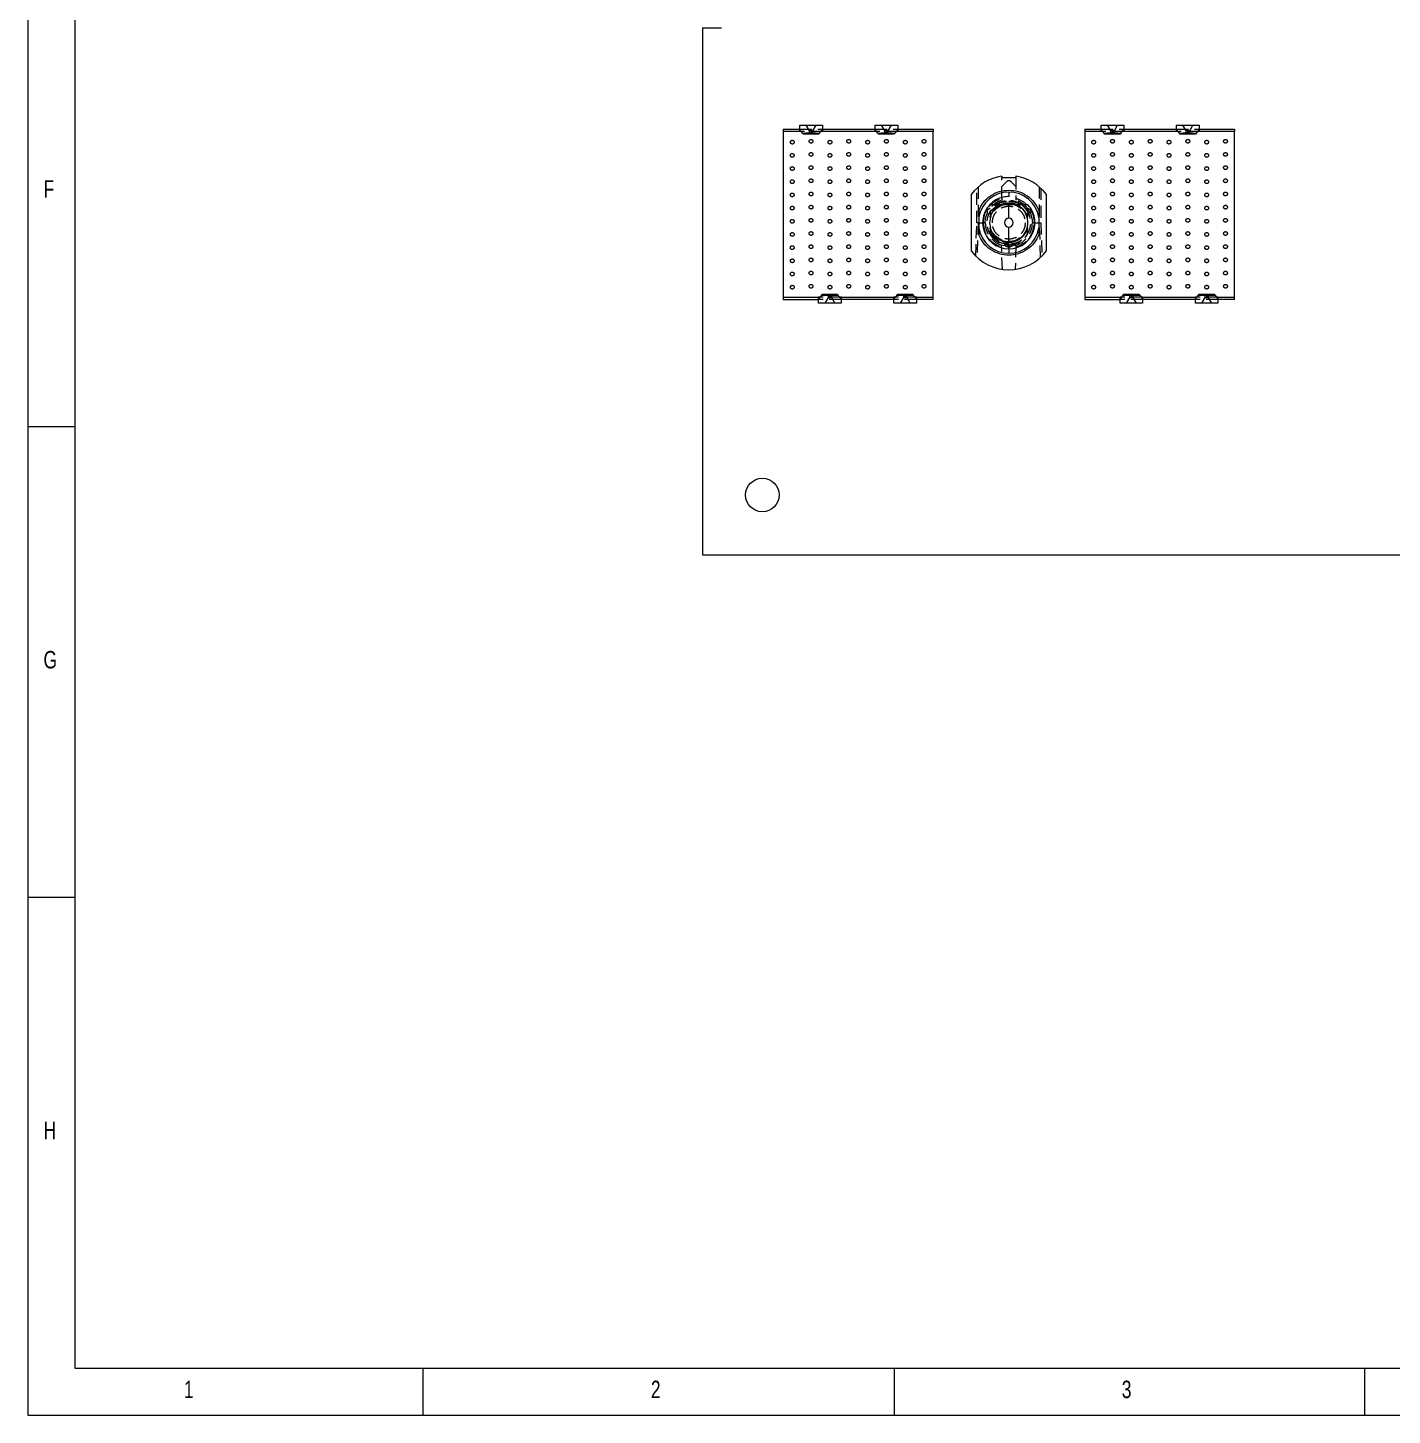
# Model space of a CAD drawing. Header units: millimetres. Extents: x 5 to 589, y 5 to 415.
# Drawn here: x 5 to 149.9, y 5 to 152.4 of the extents above; entities that cross this region are included whole.
import ezdxf

# ---------------------------------------------------------------- set-up
doc = ezdxf.new("R2010")
doc.units = ezdxf.units.MM
doc.linetypes.add('HIDDEN', pattern=[1.905, 1.27, -0.635])
doc.styles.add('SLDTEXTSTYLE0', font='TXT', dxfattribs={"width": 0.75})

msp = doc.modelspace()

# ---------------------------------------------------------------- linework, layer by layer
at = {"color": 7, "linetype": 'Continuous', "lineweight": 0}
for p, q in [((5, 415), (5, 5)), ((10, 410), (10, 10)), ((5, 110), (10, 110)), ((10, 60), (5, 60)), ((10, 10), (399.05, 10)), ((47, 5), (47, 10)), ((97, 10), (97, 5)), ((147, 5), (147, 10)), ((5, 5), (589, 5))]:
    msp.add_line(p, q, dxfattribs=at)
at = {"color": 7, "linetype": 'Continuous', "lineweight": 15}
for p, q in [((76.66, 152.36), (78.66, 152.36)), ((76.66, 152.36), (76.66, 96.39)), ((85.23, 141.61), (86.98, 141.61)), ((85.23, 141.61), (85.23, 141.36)), ((86.98, 141.56), (86.98, 142.01)), ((86.98, 142.01), (87.63, 142.01)), ((87.28, 141.18), (86.98, 141.56)), ((86.98, 141.36), (86.98, 141.56)), ((87.63, 142.01), (87.98, 141.41)), ((87.63, 142.01), (88.72, 142.01)), ((88.38, 141.41), (88.72, 142.01)), ((88.72, 142.01), (89.38, 142.01)), ((89.07, 141.18), (89.38, 141.56)), ((89.38, 142.01), (89.38, 141.56)), ((89.38, 141.61), (94.98, 141.61)), ((89.38, 141.56), (89.38, 141.36)), ((94.98, 141.56), (94.98, 142.01)), ((94.98, 142.01), (95.63, 142.01)), ((95.28, 141.18), (94.98, 141.56)), ((94.98, 141.36), (94.98, 141.56)), ((95.63, 142.01), (95.98, 141.41)), ((95.63, 142.01), (96.72, 142.01)), ((96.38, 141.41), (96.72, 142.01)), ((96.72, 142.01), (97.38, 142.01)), ((97.38, 141.56), (97.07, 141.18)), ((97.38, 142.01), (97.38, 141.56)), ((97.38, 141.61), (101.13, 141.61)), ((97.38, 141.56), (97.38, 141.36)), ((101.13, 141.61), (101.13, 141.36)), ((117.24, 141.61), (118.99, 141.61)), ((117.24, 141.61), (117.24, 141.36)), ((118.99, 141.56), (118.99, 142.01)), ((118.99, 142.01), (119.64, 142.01)), ((119.29, 141.18), (118.99, 141.56)), ((118.99, 141.36), (118.99, 141.56)), ((119.64, 142.01), (119.99, 141.41)), ((119.64, 142.01), (120.73, 142.01)), ((120.39, 141.41), (120.73, 142.01)), ((120.73, 142.01), (121.39, 142.01)), ((121.08, 141.18), (121.39, 141.56)), ((121.39, 142.01), (121.39, 141.56)), ((121.39, 141.61), (126.99, 141.61)), ((121.39, 141.56), (121.39, 141.36)), ((126.99, 141.56), (126.99, 142.01)), ((126.99, 142.01), (127.64, 142.01)), ((127.29, 141.18), (126.99, 141.56)), ((126.99, 141.36), (126.99, 141.56)), ((127.64, 142.01), (127.99, 141.41)), ((127.64, 142.01), (128.73, 142.01)), ((128.39, 141.41), (128.73, 142.01)), ((128.73, 142.01), (129.39, 142.01)), ((129.39, 141.56), (129.08, 141.18)), ((129.39, 142.01), (129.39, 141.56)), ((129.39, 141.61), (133.14, 141.61)), ((129.39, 141.56), (129.39, 141.36)), ((133.14, 141.61), (133.14, 141.36)), ((85.23, 141.36), (85.23, 123.76)), ((86.98, 141.36), (85.23, 141.36)), ((87.28, 141.18), (87.98, 141.24)), ((87.38, 141.06), (87.28, 141.18)), ((88.98, 141.06), (87.38, 141.06)), ((87.98, 141.41), (87.98, 141.24)), ((88.38, 141.41), (87.98, 141.41)), ((87.98, 141.24), (88.38, 141.24)), ((88.38, 141.24), (88.38, 141.41)), ((88.38, 141.24), (89.07, 141.18)), ((89.07, 141.18), (88.98, 141.06)), ((94.98, 141.36), (89.38, 141.36)), ((95.28, 141.18), (95.98, 141.24)), ((95.38, 141.06), (95.28, 141.18)), ((96.98, 141.06), (95.38, 141.06)), ((96.38, 141.41), (95.98, 141.41)), ((95.98, 141.41), (95.98, 141.24)), ((95.98, 141.24), (96.38, 141.24)), ((96.38, 141.24), (96.38, 141.41)), ((96.38, 141.24), (97.07, 141.18)), ((97.07, 141.18), (96.98, 141.06)), ((101.13, 141.36), (97.38, 141.36)), ((101.13, 123.76), (101.13, 141.36)), ((117.24, 141.36), (117.24, 123.76)), ((118.99, 141.36), (117.24, 141.36)), ((119.29, 141.18), (119.99, 141.24)), ((119.39, 141.06), (119.29, 141.18)), ((120.99, 141.06), (119.39, 141.06)), ((119.99, 141.41), (119.99, 141.24)), ((120.39, 141.41), (119.99, 141.41)), ((119.99, 141.24), (120.39, 141.24)), ((120.39, 141.24), (120.39, 141.41)), ((120.39, 141.24), (121.08, 141.18)), ((121.08, 141.18), (120.99, 141.06)), ((126.99, 141.36), (121.39, 141.36)), ((127.29, 141.18), (127.99, 141.24)), ((127.39, 141.06), (127.29, 141.18)), ((128.99, 141.06), (127.39, 141.06)), ((127.99, 141.41), (127.99, 141.24)), ((128.39, 141.41), (127.99, 141.41)), ((127.99, 141.24), (128.39, 141.24)), ((128.39, 141.24), (128.39, 141.41)), ((128.39, 141.24), (129.08, 141.18)), ((129.08, 141.18), (128.99, 141.06)), ((133.14, 141.36), (129.39, 141.36)), ((133.14, 123.76), (133.14, 141.36)), ((108.43, 136.61), (108.43, 136.44)), ((109.93, 136.44), (108.43, 136.44)), ((109.93, 136.61), (109.93, 136.44)), ((105.18, 134.66), (105.18, 128.66)), ((109.18, 134.91), (109.18, 134.44)), ((113.18, 128.66), (113.18, 134.66)), ((109.18, 132.13), (109.18, 133.54)), ((109.18, 128.89), (109.18, 131.2)), ((109.18, 128.89), (109.18, 128.41)), ((89.28, 123.94), (88.98, 123.56)), ((89.28, 123.94), (89.38, 124.06)), ((89.98, 123.88), (89.28, 123.94)), ((89.38, 124.06), (90.98, 124.06)), ((89.98, 123.88), (89.98, 123.71)), ((90.38, 123.88), (89.98, 123.88)), ((91.07, 123.94), (90.38, 123.88)), ((90.38, 123.71), (90.38, 123.88)), ((90.98, 124.06), (91.07, 123.94)), ((91.07, 123.94), (91.38, 123.56)), ((96.98, 123.56), (97.28, 123.94)), ((97.28, 123.94), (97.38, 124.06)), ((97.98, 123.88), (97.28, 123.94)), ((97.38, 124.06), (98.98, 124.06)), ((98.38, 123.88), (97.98, 123.88)), ((97.98, 123.88), (97.98, 123.71)), ((99.07, 123.94), (98.38, 123.88)), ((98.38, 123.71), (98.38, 123.88)), ((98.98, 124.06), (99.07, 123.94)), ((99.07, 123.94), (99.38, 123.56)), ((121.29, 123.94), (120.99, 123.56)), ((121.29, 123.94), (121.39, 124.06)), ((121.99, 123.88), (121.29, 123.94)), ((121.39, 124.06), (122.99, 124.06)), ((122.39, 123.88), (121.99, 123.88)), ((121.99, 123.88), (121.99, 123.71)), ((123.08, 123.94), (122.39, 123.88)), ((122.39, 123.71), (122.39, 123.88)), ((122.99, 124.06), (123.08, 123.94)), ((123.08, 123.94), (123.39, 123.56)), ((128.99, 123.56), (129.29, 123.94)), ((129.29, 123.94), (129.39, 124.06)), ((129.99, 123.88), (129.29, 123.94)), ((129.39, 124.06), (130.99, 124.06)), ((130.39, 123.88), (129.99, 123.88)), ((129.99, 123.88), (129.99, 123.71)), ((131.08, 123.94), (130.39, 123.88)), ((130.39, 123.71), (130.39, 123.88)), ((130.99, 124.06), (131.08, 123.94)), ((131.08, 123.94), (131.39, 123.56)), ((85.23, 123.76), (88.98, 123.76)), ((85.23, 123.76), (85.23, 123.51)), ((85.23, 123.51), (88.98, 123.51)), ((88.98, 123.56), (88.98, 123.76)), ((88.98, 123.11), (88.98, 123.56)), ((89.63, 123.11), (88.98, 123.11)), ((89.98, 123.71), (89.63, 123.11)), ((90.72, 123.11), (89.63, 123.11)), ((89.98, 123.71), (90.38, 123.71)), ((90.72, 123.11), (90.38, 123.71)), ((91.38, 123.11), (90.72, 123.11)), ((91.38, 123.76), (96.98, 123.76)), ((91.38, 123.76), (91.38, 123.56)), ((91.38, 123.56), (91.38, 123.11)), ((96.98, 123.51), (91.38, 123.51)), ((96.98, 123.56), (96.98, 123.76)), ((96.98, 123.11), (96.98, 123.56)), ((97.63, 123.11), (96.98, 123.11)), ((97.98, 123.71), (97.63, 123.11)), ((98.72, 123.11), (97.63, 123.11)), ((97.98, 123.71), (98.38, 123.71)), ((98.72, 123.11), (98.38, 123.71)), ((99.38, 123.11), (98.72, 123.11)), ((99.38, 123.76), (101.13, 123.76)), ((99.38, 123.76), (99.38, 123.56)), ((99.38, 123.56), (99.38, 123.11)), ((101.13, 123.51), (99.38, 123.51)), ((101.13, 123.51), (101.13, 123.76)), ((117.24, 123.76), (120.99, 123.76)), ((117.24, 123.76), (117.24, 123.51)), ((117.24, 123.51), (120.99, 123.51)), ((120.99, 123.56), (120.99, 123.76)), ((120.99, 123.11), (120.99, 123.56)), ((121.64, 123.11), (120.99, 123.11)), ((121.99, 123.71), (121.64, 123.11)), ((122.73, 123.11), (121.64, 123.11)), ((121.99, 123.71), (122.39, 123.71)), ((122.73, 123.11), (122.39, 123.71)), ((123.39, 123.11), (122.73, 123.11)), ((123.39, 123.76), (128.99, 123.76)), ((123.39, 123.76), (123.39, 123.56)), ((123.39, 123.56), (123.39, 123.11)), ((128.99, 123.51), (123.39, 123.51)), ((128.99, 123.56), (128.99, 123.76)), ((128.99, 123.11), (128.99, 123.56)), ((129.64, 123.11), (128.99, 123.11)), ((129.99, 123.71), (129.64, 123.11)), ((130.73, 123.11), (129.64, 123.11)), ((129.99, 123.71), (130.39, 123.71)), ((130.73, 123.11), (130.39, 123.71)), ((131.39, 123.11), (130.73, 123.11)), ((131.39, 123.76), (133.14, 123.76)), ((131.39, 123.76), (131.39, 123.56)), ((131.39, 123.56), (131.39, 123.11)), ((133.14, 123.51), (131.39, 123.51)), ((133.14, 123.51), (133.14, 123.76)), ((76.66, 96.39), (508.46, 96.39))]:
    msp.add_line(p, q, dxfattribs=at)
at = {"color": 7, "linetype": 'HIDDEN', "lineweight": 0}
for p, q in [((86.98, 141.61), (89.38, 141.61)), ((94.98, 141.61), (97.38, 141.61)), ((118.99, 141.61), (121.39, 141.61)), ((126.99, 141.61), (129.39, 141.61)), ((89.38, 141.36), (86.98, 141.36)), ((97.38, 141.36), (94.98, 141.36)), ((121.39, 141.36), (118.99, 141.36)), ((129.39, 141.36), (126.99, 141.36)), ((108.43, 134.26), (108.43, 136.44)), ((108.43, 135.5), (109, 136.07)), ((109.35, 136.07), (109.93, 135.5)), ((109.93, 136.44), (109.93, 134.26)), ((105.78, 131.66), (105.78, 135.34)), ((105.93, 135.46), (105.93, 132.31)), ((112.43, 132.31), (112.43, 135.46)), ((112.57, 135.34), (112.57, 131.66)), ((107.2, 132.94), (107.2, 131.98)), ((107.2, 132.66), (107.2, 132.31)), ((107.36, 132.63), (107.2, 132.31)), ((110.57, 133.55), (111.15, 132.94)), ((110.86, 132.89), (111.15, 132.31)), ((110.86, 132.89), (111.15, 132.31)), ((111.15, 132.66), (111.15, 132.31)), ((111.49, 132.62), (111.16, 133.18)), ((105.66, 128.11), (105.78, 131.66)), ((105.93, 131.66), (105.78, 131.66)), ((105.93, 131.66), (105.8, 127.98)), ((105.93, 131.66), (106.48, 131.66)), ((106.68, 131.66), (106.48, 131.66)), ((107.2, 132.23), (107.35, 132.54)), ((107.2, 131.35), (107.2, 130.59)), ((110.99, 132.57), (111.15, 132.23)), ((111.15, 132.31), (111.03, 132.56)), ((111.15, 131.98), (111.15, 132.23)), ((111.15, 131.1), (111.15, 131.35)), ((111.88, 131.66), (111.68, 131.66)), ((111.88, 131.66), (112.43, 131.66)), ((112.56, 127.98), (112.43, 131.66)), ((112.43, 131.66), (112.57, 131.66)), ((112.57, 131.66), (112.7, 128.11)), ((107.46, 130.54), (107.2, 131.1)), ((107.46, 130.54), (107.2, 131.1)), ((107.2, 131.01), (107.2, 130.39)), ((107.2, 131.01), (107.41, 130.61)), ((107.2, 130.39), (107.43, 130.12)), ((108.14, 129.86), (108.5, 129.71)), ((111.15, 131.1), (110.79, 130.39)), ((111.15, 131.01), (110.89, 130.5)), ((110.89, 130.5), (111.15, 131.01)), ((111.15, 131.01), (110.89, 130.5)), ((111.15, 131.1), (110.9, 130.57)), ((111.15, 131.1), (110.9, 130.57)), ((110.92, 130.57), (111.15, 131.01)), ((110.95, 130.14), (111.15, 130.39)), ((111.15, 130.39), (111.15, 131.01)), ((111.9, 131.14), (111.9, 131.14)), ((108.5, 126.71), (108.41, 129.28)), ((108.85, 129.18), (108.41, 129.28)), ((108.69, 129.38), (109.18, 129.31)), ((109.13, 129.03), (108.85, 129.18)), ((108.85, 129.18), (109.5, 129.18)), ((109.18, 129.31), (109.4, 129.34)), ((109.5, 129.18), (109.23, 129.03)), ((109.94, 129.28), (109.5, 129.18)), ((109.94, 129.28), (109.85, 126.71)), ((91.38, 123.76), (88.98, 123.76)), ((91.38, 123.51), (88.98, 123.51)), ((99.38, 123.76), (96.98, 123.76)), ((99.38, 123.51), (96.98, 123.51)), ((123.39, 123.76), (120.99, 123.76)), ((123.39, 123.51), (120.99, 123.51)), ((131.39, 123.76), (128.99, 123.76)), ((131.39, 123.51), (128.99, 123.51))]:
    msp.add_line(p, q, dxfattribs=at)
at = {"color": 7, "linetype": 'HIDDEN', "lineweight": 0, "flags": 128}
for points in [[(107.2, 132.94), (107.2, 132.94)], [(107.2, 132.94), (107.2, 132.94)], [(107.2, 132.94), (107.2, 132.94)], [(107.2, 132.94), (107.2, 132.94)], [(107.2, 132.94), (107.2, 132.94)], [(107.2, 132.94), (107.2, 132.94)], [(107.2, 132.94), (107.2, 132.94)], [(107.2, 132.94), (107.2, 132.94)], [(108.4, 133.59), (108.43, 133.6), (108.44, 133.6), (108.44, 133.6), (108.44, 133.6), (108.44, 133.6), (108.44, 133.6), (108.44, 133.6), (108.44, 133.6), (108.44, 133.6), (108.44, 133.6), (108.44, 133.6), (108.44, 133.6), (108.44, 133.6), (108.44, 133.6), (108.44, 133.6), (108.44, 133.6), (108.44, 133.6), (108.44, 133.6), (108.44, 133.6), (108.44, 133.6), (108.44, 133.6), (108.44, 133.6), (108.44, 133.6), (108.44, 133.6), (108.44, 133.6), (108.44, 133.6), (108.44, 133.6), (108.44, 133.6), (108.44, 133.6), (108.44, 133.59), (108.44, 133.59), (108.31, 133.53), (108.15, 133.44)], [(111.15, 132.94), (111.15, 132.94)], [(106.68, 131.66), (106.72, 132.13), (106.87, 132.62)], [(107.2, 131.98), (107.2, 131.98)], [(107.2, 131.35), (107.2, 131.35)], [(111.15, 132.23), (111.15, 132.23)], [(111.15, 132.23), (111.15, 132.23)], [(111.15, 132.23), (111.15, 132.23)], [(111.15, 132.23), (111.15, 132.23)], [(111.15, 132.23), (111.15, 132.23)], [(111.49, 132.62), (111.63, 132.13), (111.68, 131.66)], [(107.2, 130.39), (107.2, 130.39)], [(107.2, 130.39), (107.2, 130.39)], [(107.2, 130.39), (107.2, 130.39)], [(107.2, 130.39), (107.2, 130.39)], [(107.2, 130.39), (107.2, 130.39)], [(107.2, 130.39), (107.2, 130.39)], [(107.2, 130.39), (107.2, 130.39)], [(107.4, 130.64), (107.4, 130.64)], [(108.15, 129.88), (108.15, 129.88)], [(111.15, 131.1), (111.15, 131.1)], [(111.15, 131.1), (111.15, 131.1)], [(111.15, 131.1), (111.15, 131.1)], [(111.15, 131.1), (111.15, 131.1)], [(111.15, 131.1), (111.15, 131.1)], [(111.15, 131.1), (111.15, 131.1)], [(111.15, 131.1), (111.15, 131.1)], [(111.15, 131.1), (111.15, 131.1)], [(111.15, 130.39), (111.15, 130.39)]]:
    msp.add_lwpolyline(points, dxfattribs=at)
at = {"color": 7, "linetype": 'HIDDEN', "lineweight": 0}
for centre, radius in [((86.18, 140.21), 0.2), ((88.18, 140.31), 0.2), ((90.18, 140.21), 0.2), ((92.18, 140.31), 0.2), ((94.18, 140.21), 0.2), ((96.18, 140.31), 0.2), ((98.18, 140.21), 0.2), ((100.18, 140.31), 0.2), ((118.19, 140.21), 0.2), ((120.19, 140.31), 0.2), ((122.19, 140.21), 0.2), ((124.19, 140.31), 0.2), ((126.19, 140.21), 0.2), ((128.19, 140.31), 0.2), ((130.19, 140.21), 0.2), ((132.19, 140.31), 0.2), ((86.18, 138.81), 0.2), ((88.18, 138.91), 0.2), ((90.18, 138.81), 0.2), ((92.18, 138.91), 0.2), ((94.18, 138.81), 0.2), ((96.18, 138.91), 0.2), ((98.18, 138.81), 0.2), ((100.18, 138.91), 0.2), ((118.19, 138.81), 0.2), ((120.19, 138.91), 0.2), ((122.19, 138.81), 0.2), ((124.19, 138.91), 0.2), ((126.19, 138.81), 0.2), ((128.19, 138.91), 0.2), ((130.19, 138.81), 0.2), ((132.19, 138.91), 0.2), ((86.18, 137.41), 0.2), ((88.18, 137.51), 0.2), ((90.18, 137.41), 0.2), ((92.18, 137.51), 0.2), ((94.18, 137.41), 0.2), ((96.18, 137.51), 0.2), ((98.18, 137.41), 0.2), ((100.18, 137.51), 0.2), ((118.19, 137.41), 0.2), ((120.19, 137.51), 0.2), ((122.19, 137.41), 0.2), ((124.19, 137.51), 0.2), ((126.19, 137.41), 0.2), ((128.19, 137.51), 0.2), ((130.19, 137.41), 0.2), ((132.19, 137.51), 0.2), ((86.18, 136.01), 0.2), ((88.18, 136.11), 0.2), ((90.18, 136.01), 0.2), ((92.18, 136.11), 0.2), ((94.18, 136.01), 0.2), ((96.18, 136.11), 0.2), ((98.18, 136.01), 0.2), ((100.18, 136.11), 0.2), ((118.19, 136.01), 0.2), ((120.19, 136.11), 0.2), ((122.19, 136.01), 0.2), ((124.19, 136.11), 0.2), ((126.19, 136.01), 0.2), ((128.19, 136.11), 0.2), ((130.19, 136.01), 0.2), ((132.19, 136.11), 0.2), ((86.18, 134.61), 0.2), ((88.18, 134.71), 0.2), ((90.18, 134.61), 0.2), ((92.18, 134.71), 0.2), ((94.18, 134.61), 0.2), ((96.18, 134.71), 0.2), ((98.18, 134.61), 0.2), ((100.18, 134.71), 0.2), ((118.19, 134.61), 0.2), ((120.19, 134.71), 0.2), ((122.19, 134.61), 0.2), ((124.19, 134.71), 0.2), ((126.19, 134.61), 0.2), ((128.19, 134.71), 0.2), ((130.19, 134.61), 0.2), ((132.19, 134.71), 0.2), ((86.18, 133.21), 0.2), ((88.18, 133.31), 0.2), ((90.18, 133.21), 0.2), ((92.18, 133.31), 0.2), ((94.18, 133.21), 0.2), ((96.18, 133.31), 0.2), ((98.18, 133.21), 0.2), ((100.18, 133.31), 0.2), ((109.18, 131.66), 2), ((118.19, 133.21), 0.2), ((120.19, 133.31), 0.2), ((122.19, 133.21), 0.2), ((124.19, 133.31), 0.2), ((126.19, 133.21), 0.2), ((128.19, 133.31), 0.2), ((130.19, 133.21), 0.2), ((132.19, 133.31), 0.2), ((86.18, 131.81), 0.2), ((88.18, 131.91), 0.2), ((90.18, 131.81), 0.2), ((92.18, 131.91), 0.2), ((94.18, 131.81), 0.2), ((96.18, 131.91), 0.2), ((98.18, 131.81), 0.2), ((100.18, 131.91), 0.2), ((118.19, 131.81), 0.2), ((120.19, 131.91), 0.2), ((122.19, 131.81), 0.2), ((124.19, 131.91), 0.2), ((126.19, 131.81), 0.2), ((128.19, 131.91), 0.2), ((130.19, 131.81), 0.2), ((132.19, 131.91), 0.2), ((86.18, 130.41), 0.2), ((88.18, 130.51), 0.2), ((90.18, 130.41), 0.2), ((92.18, 130.51), 0.2), ((94.18, 130.41), 0.2), ((96.18, 130.51), 0.2), ((98.18, 130.41), 0.2), ((100.18, 130.51), 0.2), ((118.19, 130.41), 0.2), ((120.19, 130.51), 0.2), ((122.19, 130.41), 0.2), ((124.19, 130.51), 0.2), ((126.19, 130.41), 0.2), ((128.19, 130.51), 0.2), ((130.19, 130.41), 0.2), ((132.19, 130.51), 0.2), ((86.18, 129.01), 0.2), ((88.18, 129.11), 0.2), ((90.18, 129.01), 0.2), ((92.18, 129.11), 0.2), ((94.18, 129.01), 0.2), ((96.18, 129.11), 0.2), ((98.18, 129.01), 0.2), ((100.18, 129.11), 0.2), ((118.19, 129.01), 0.2), ((120.19, 129.11), 0.2), ((122.19, 129.01), 0.2), ((124.19, 129.11), 0.2), ((126.19, 129.01), 0.2), ((128.19, 129.11), 0.2), ((130.19, 129.01), 0.2), ((132.19, 129.11), 0.2), ((86.18, 127.61), 0.2), ((88.18, 127.71), 0.2), ((90.18, 127.61), 0.2), ((92.18, 127.71), 0.2), ((94.18, 127.61), 0.2), ((96.18, 127.71), 0.2), ((98.18, 127.61), 0.2), ((100.18, 127.71), 0.2), ((118.19, 127.61), 0.2), ((120.19, 127.71), 0.2), ((122.19, 127.61), 0.2), ((124.19, 127.71), 0.2), ((126.19, 127.61), 0.2), ((128.19, 127.71), 0.2), ((130.19, 127.61), 0.2), ((132.19, 127.71), 0.2), ((86.18, 126.21), 0.2), ((88.18, 126.31), 0.2), ((90.18, 126.21), 0.2), ((92.18, 126.31), 0.2), ((94.18, 126.21), 0.2), ((96.18, 126.31), 0.2), ((98.18, 126.21), 0.2), ((100.18, 126.31), 0.2), ((118.19, 126.21), 0.2), ((120.19, 126.31), 0.2), ((122.19, 126.21), 0.2), ((124.19, 126.31), 0.2), ((126.19, 126.21), 0.2), ((128.19, 126.31), 0.2), ((130.19, 126.21), 0.2), ((132.19, 126.31), 0.2), ((86.18, 124.81), 0.2), ((88.18, 124.91), 0.2), ((90.18, 124.81), 0.2), ((92.18, 124.91), 0.2), ((94.18, 124.81), 0.2), ((96.18, 124.91), 0.2), ((98.18, 124.81), 0.2), ((100.18, 124.91), 0.2), ((118.19, 124.81), 0.2), ((120.19, 124.91), 0.2), ((122.19, 124.81), 0.2), ((124.19, 124.91), 0.2), ((126.19, 124.81), 0.2), ((128.19, 124.91), 0.2), ((130.19, 124.81), 0.2), ((132.19, 124.91), 0.2)]:
    msp.add_circle(centre, radius, dxfattribs=at)
at = {"color": 7, "linetype": 'Continuous', "lineweight": 15}
msp.add_circle((83.01, 102.74), 1.78, dxfattribs=at)
for radius, start, end in [(5, 98.6269, 143.1301), (5, 36.8699, 81.3731), (3.25, 90, 169.9367), (3.25, 10.0633, 90), (2.78, 137.4934, 169.1071), (2.78, 10.8932, 42.5066), (2.78, 169.1067, 190.8938), (0.465, 90, 270), (0.465, 270, 90), (2.78, 349.1068, 10.8929), (3.25, 190.0633, 270), (2.78, 190.8929, 270), (2.78, 270, 349.1071), (3.25, 270, 349.9367), (5, 216.8699, 323.1301)]:
    msp.add_arc((109.18, 131.66), radius, start, end, dxfattribs=at)
at = {"color": 7, "linetype": 'HIDDEN', "lineweight": 0}
for radius, start, end in [(2.5, 107.4576, 142.5798), (2.35, 53.5058, 147.1851), (2.5, 37.4202, 72.5424), (2.5, 180, 252.1843), (2.5, 287.8157, 0)]:
    msp.add_arc((109.18, 131.66), radius, start, end, dxfattribs=at)
for points, knots in [([(109, 136.07), (109.03, 136.09), (109.08, 136.13), (109.18, 136.15), (109.28, 136.13), (109.33, 136.09), (109.35, 136.07)], [0, 0, 0, 0, 0.2499954, 0.5000187, 0.7500046, 1, 1, 1, 1]), ([(106.48, 131.66), (106.5, 131.95), (106.56, 132.53), (106.98, 133.31), (107.62, 133.94), (108.16, 134.15), (108.43, 134.26)], [0, 0, 0, 0, 0.243392, 0.499998, 0.756606, 1, 1, 1, 1]), ([(108.43, 134.26), (108.43, 134.23), (108.43, 134.17), (108.43, 134.11), (108.43, 134.06), (108.43, 134.05), (108.43, 134.05)], [0, 0, 0, 0, 0.25862, 0.513613, 0.756095, 1, 1, 1, 1]), ([(109.93, 134.26), (110.19, 134.15), (110.73, 133.94), (111.37, 133.31), (111.8, 132.53), (111.85, 131.95), (111.88, 131.66)], [0, 0, 0, 0, 0.243394, 0.500002, 0.756608, 1, 1, 1, 1]), ([(109.93, 134.26), (109.93, 134.23), (109.93, 134.17), (109.93, 134.11), (109.93, 134.06), (109.93, 134.05), (109.93, 134.05)], [0, 0, 0, 0, 0.2581036, 0.5126077, 0.7555942, 1, 1, 1, 1]), ([(106.87, 132.94), (106.87, 132.95), (106.87, 132.97), (106.88, 132.99), (106.9, 133.01), (106.91, 133.02), (106.92, 133.03)], [0, 0, 0, 0, 0.250808, 0.500041, 0.74922, 1, 1, 1, 1]), ([(106.87, 132.94), (106.87, 132.86), (106.87, 132.75), (106.87, 132.65), (106.87, 132.63), (106.87, 132.62), (106.87, 132.62)], [0, 0, 0, 0, 0.638676, 0.843743, 0.924999, 1, 1, 1, 1]), ([(109.18, 129.36), (108.89, 129.39), (108.44, 129.44), (107.91, 129.73), (107.54, 130.03), (107.24, 130.39), (106.96, 130.93), (106.82, 131.66), (106.96, 132.4), (107.24, 132.94), (107.54, 133.3), (107.9, 133.6), (108.44, 133.89), (108.89, 133.93), (109.18, 133.96)], [0, 0, 0, 0, 0.119722, 0.184824, 0.250001, 0.315103, 0.380279, 0.5, 0.619721, 0.684824, 0.749999, 0.815102, 0.880278, 1, 1, 1, 1]), ([(107.19, 133.18), (107.19, 133.18), (107.19, 133.18), (107.17, 133.17), (107.11, 133.14), (107.03, 133.09), (106.96, 133.05), (106.92, 133.03)], [0, 0, 0, 0, 0.0741158, 0.1549274, 0.3599096, 0.6537032, 1, 1, 1, 1]), ([(110.42, 133.33), (110.41, 133.34), (110.25, 133.5), (109.82, 133.66), (109.18, 133.78), (108.52, 133.67), (107.94, 133.38), (107.46, 132.91), (107.29, 132.51), (107.2, 132.31)], [0, 0, 0, 0, 0.006977, 0.17248, 0.337982, 0.503489, 0.668991, 0.834497, 1, 1, 1, 1]), ([(110.71, 133.04), (110.61, 133.15), (110.36, 133.42), (109.82, 133.67), (109.18, 133.78), (108.52, 133.67), (107.94, 133.38), (107.46, 132.91), (107.29, 132.51), (107.2, 132.31)], [0, 0, 0, 0, 0.101377, 0.251149, 0.400917, 0.550688, 0.700459, 0.85023, 1, 1, 1, 1]), ([(107.2, 132.31), (107.29, 132.51), (107.46, 132.91), (107.94, 133.38), (108.52, 133.67), (109.18, 133.78), (109.82, 133.67), (110.34, 133.44), (110.56, 133.19), (110.64, 133.11)], [0, 0, 0, 0, 0.153218, 0.306435, 0.459656, 0.612871, 0.766091, 0.919311, 1, 1, 1, 1]), ([(111.15, 132.31), (111.07, 132.51), (110.89, 132.91), (110.41, 133.38), (109.83, 133.68), (109.18, 133.78), (108.53, 133.68), (107.94, 133.38), (107.46, 132.91), (107.29, 132.51), (107.2, 132.31)], [0, 0, 0, 0, 0.125, 0.250002, 0.375, 0.499999, 0.625001, 0.75, 0.875001, 1, 1, 1, 1]), ([(107.2, 132.31), (107.29, 132.51), (107.46, 132.91), (107.94, 133.38), (108.52, 133.67), (109.18, 133.78), (109.82, 133.67), (110.37, 133.42), (110.62, 133.14), (110.72, 133.03)], [0, 0, 0, 0, 0.1492862, 0.2985749, 0.4478605, 0.5971502, 0.7464365, 0.8957221, 1, 1, 1, 1]), ([(107.2, 132.31), (107.29, 132.51), (107.46, 132.91), (107.94, 133.38), (108.52, 133.67), (109.18, 133.78), (109.82, 133.67), (110.36, 133.42), (110.61, 133.15), (110.71, 133.04)], [0, 0, 0, 0, 0.14967, 0.299341, 0.449009, 0.598677, 0.748348, 0.898016, 1, 1, 1, 1]), ([(107.2, 132.23), (107.28, 132.44), (107.44, 132.85), (107.92, 133.33), (108.51, 133.65), (109.18, 133.75), (109.84, 133.65), (110.43, 133.33), (110.91, 132.85), (111.07, 132.44), (111.15, 132.23)], [0, 0, 0, 0, 0.1249998, 0.2499991, 0.3749987, 0.5000012, 0.6250006, 0.7500009, 0.8750002, 1, 1, 1, 1]), ([(107.2, 132.23), (107.28, 132.44), (107.44, 132.85), (107.92, 133.33), (108.51, 133.65), (109.18, 133.75), (109.84, 133.65), (110.43, 133.33), (110.91, 132.85), (111.07, 132.44), (111.15, 132.23)], [0, 0, 0, 0, 0.125001, 0.250001, 0.374999, 0.500001, 0.625, 0.749999, 0.875, 1, 1, 1, 1]), ([(107.2, 132.23), (107.28, 132.44), (107.44, 132.85), (107.92, 133.33), (108.51, 133.65), (109.18, 133.75), (109.84, 133.65), (110.43, 133.33), (110.91, 132.85), (111.07, 132.44), (111.15, 132.23)], [0, 0, 0, 0, 0.125001, 0.250001, 0.375, 0.500001, 0.625, 0.749999, 0.874999, 1, 1, 1, 1]), ([(107.2, 132.8), (107.35, 132.97), (107.66, 133.3), (108.11, 133.52), (108.37, 133.58), (108.4, 133.59)], [0, 0, 0, 0, 0.4618339, 0.924146, 1, 1, 1, 1]), ([(107.43, 131.66), (107.45, 131.89), (107.51, 132.35), (107.91, 132.93), (108.49, 133.32), (109.18, 133.46), (109.86, 133.32), (110.44, 132.93), (110.85, 132.35), (110.9, 131.89), (110.93, 131.66)], [0, 0, 0, 0, 0.125, 0.250001, 0.375, 0.500001, 0.625, 0.750001, 0.875, 1, 1, 1, 1]), ([(109.18, 133.96), (109.47, 133.93), (109.91, 133.89), (110.45, 133.6), (110.81, 133.3), (111.11, 132.94), (111.39, 132.4), (111.53, 131.66), (111.39, 130.93), (111.11, 130.39), (110.81, 130.03), (110.45, 129.73), (109.91, 129.44), (109.47, 129.39), (109.18, 129.36)], [0, 0, 0, 0, 0.11972, 0.184823, 0.25, 0.315102, 0.380279, 0.500001, 0.619722, 0.684824, 0.75, 0.815103, 0.88028, 1, 1, 1, 1]), ([(110.74, 133), (110.65, 133.09), (110.55, 133.2), (110.44, 133.3), (110.42, 133.32), (110.41, 133.33), (110.41, 133.33), (110.41, 133.34), (110.41, 133.34), (110.41, 133.34)], [0, 0, 0, 0, 0.805355, 0.945955, 0.982682, 0.99324, 0.996922, 0.998502, 1, 1, 1, 1]), ([(110.41, 133.34), (110.58, 133.19), (110.9, 132.91), (111.07, 132.51), (111.15, 132.31)], [0, 0, 0, 0, 0.4999997, 1, 1, 1, 1]), ([(111.15, 132.94), (111.04, 133.1), (110.87, 133.33), (110.64, 133.49), (110.56, 133.54)], [0, 0, 0, 0, 0.6908174, 1, 1, 1, 1]), ([(110.64, 133.11), (110.71, 133.04), (110.95, 132.82), (111.07, 132.52), (111.15, 132.31)], [0, 0, 0, 0, 0.32128, 1, 1, 1, 1]), ([(111.15, 132.23), (111.1, 132.37), (111.01, 132.65), (110.83, 132.88), (110.74, 133)], [0, 0, 0, 0, 0.5000023, 1, 1, 1, 1]), ([(111.44, 133.03), (111.36, 133.07), (111.27, 133.12), (111.19, 133.17), (111.17, 133.18), (111.16, 133.18), (111.16, 133.18)], [0, 0, 0, 0, 0.638713, 0.843754, 0.925004, 1, 1, 1, 1]), ([(111.44, 133.03), (111.44, 133.02), (111.46, 133.01), (111.47, 132.99), (111.48, 132.97), (111.48, 132.95), (111.49, 132.94)], [0, 0, 0, 0, 0.25078, 0.499959, 0.749192, 1, 1, 1, 1]), ([(111.49, 132.94), (111.49, 132.86), (111.49, 132.75), (111.49, 132.65), (111.49, 132.63), (111.49, 132.62), (111.49, 132.62)], [0, 0, 0, 0, 0.638721, 0.843749, 0.925002, 1, 1, 1, 1]), ([(106.48, 131.66), (106.5, 131.38), (106.56, 130.8), (106.98, 130.02), (107.61, 129.39), (108.16, 129.18), (108.42, 129.07)], [0, 0, 0, 0, 0.243421, 0.5, 0.756577, 1, 1, 1, 1]), ([(107.2, 132.23), (107.2, 132.23), (107.2, 132.23), (107.2, 132.24), (107.2, 132.26), (107.2, 132.29), (107.2, 132.31)], [0, 0, 0, 0, 0.068922, 0.145486, 0.344964, 1, 1, 1, 1]), ([(107.2, 132.23), (107.2, 132.23), (107.2, 132.23), (107.2, 132.24), (107.2, 132.26), (107.2, 132.29), (107.2, 132.31)], [0, 0, 0, 0, 0.068837, 0.145295, 0.344667, 1, 1, 1, 1]), ([(110.93, 131.66), (110.9, 131.43), (110.85, 130.98), (110.44, 130.39), (109.86, 130.01), (109.18, 129.87), (108.49, 130.01), (107.91, 130.39), (107.51, 130.98), (107.45, 131.43), (107.43, 131.66)], [0, 0, 0, 0, 0.125, 0.249999, 0.375, 0.499999, 0.625001, 0.749999, 0.875, 1, 1, 1, 1]), ([(109.93, 129.07), (110.2, 129.18), (110.74, 129.39), (111.37, 130.02), (111.8, 130.8), (111.85, 131.38), (111.88, 131.66)], [0, 0, 0, 0, 0.243423, 0.5, 0.756579, 1, 1, 1, 1]), ([(111.15, 132.31), (111.15, 132.29), (111.15, 132.27), (111.15, 132.24), (111.15, 132.23), (111.15, 132.23), (111.15, 132.23)], [0, 0, 0, 0, 0.659446, 0.855332, 0.930504, 1, 1, 1, 1]), ([(107.2, 131.01), (107.2, 131.03), (107.2, 131.06), (107.2, 131.09), (107.2, 131.1), (107.2, 131.1), (107.2, 131.1)], [0, 0, 0, 0, 0.659285, 0.855239, 0.930487, 1, 1, 1, 1]), ([(107.2, 131.01), (107.2, 131.03), (107.2, 131.06), (107.2, 131.09), (107.2, 131.1), (107.2, 131.1), (107.2, 131.1)], [0, 0, 0, 0, 0.659565, 0.855399, 0.930574, 1, 1, 1, 1]), ([(110.79, 130.39), (110.66, 130.25), (110.41, 129.98), (109.9, 129.71), (109.34, 129.59), (108.78, 129.62), (108.24, 129.81), (107.77, 130.13), (107.4, 130.57), (107.27, 130.92), (107.2, 131.1)], [0, 0, 0, 0, 0.124999, 0.249998, 0.375, 0.500001, 0.624999, 0.750002, 0.875001, 1, 1, 1, 1]), ([(107.2, 131.01), (107.26, 130.88), (107.37, 130.6), (107.64, 130.25), (107.97, 129.95), (108.36, 129.74), (108.78, 129.61), (109.23, 129.57), (109.67, 129.62), (109.94, 129.74), (110.08, 129.79)], [0, 0, 0, 0, 0.125, 0.250001, 0.374999, 0.500002, 0.625002, 0.750001, 0.874999, 1, 1, 1, 1]), ([(111.15, 131.01), (111.07, 130.81), (110.89, 130.41), (110.41, 129.95), (109.83, 129.65), (109.18, 129.55), (108.53, 129.65), (107.94, 129.95), (107.46, 130.41), (107.29, 130.81), (107.2, 131.01)], [0, 0, 0, 0, 0.124999, 0.25, 0.375, 0.499999, 0.625001, 0.749999, 0.875, 1, 1, 1, 1]), ([(107.2, 130.59), (107.32, 130.43), (107.55, 130.1), (108.04, 129.76), (108.6, 129.55), (108.98, 129.54), (109.18, 129.53)], [0, 0, 0, 0, 0.25505, 0.506736, 0.755053, 1, 1, 1, 1]), ([(107.2, 130.39), (107.32, 130.23), (107.56, 129.92), (108.04, 129.58), (108.59, 129.36), (108.98, 129.33), (109.18, 129.31)], [0, 0, 0, 0, 0.249995, 0.499996, 0.749996, 1, 1, 1, 1]), ([(109.18, 129.31), (109.37, 129.33), (109.76, 129.36), (110.31, 129.58), (110.8, 129.92), (111.03, 130.23), (111.15, 130.39)], [0, 0, 0, 0, 0.249999, 0.499998, 0.75, 1, 1, 1, 1]), ([(110.08, 129.79), (109.94, 129.72), (109.65, 129.59), (109.34, 129.55), (109.18, 129.53)], [0, 0, 0, 0, 0.49706, 1, 1, 1, 1]), ([(110.01, 129.78), (110.14, 129.84), (110.47, 129.99), (110.89, 130.42), (111.06, 130.81), (111.15, 131.01)], [0, 0, 0, 0, 0.252268, 0.626132, 1, 1, 1, 1]), ([(110.08, 129.79), (110.22, 129.87), (110.48, 130.04), (110.69, 130.27), (110.79, 130.39)], [0, 0, 0, 0, 0.5024634, 1, 1, 1, 1]), ([(111.15, 131.1), (111.07, 130.89), (110.93, 130.5), (110.63, 130.23), (110.49, 130.1)], [0, 0, 0, 0, 0.544505, 1, 1, 1, 1]), ([(111.15, 131.01), (111.07, 130.81), (110.93, 130.46), (110.65, 130.22), (110.54, 130.12)], [0, 0, 0, 0, 0.592113, 1, 1, 1, 1]), ([(111.15, 131.1), (111.15, 131.1), (111.15, 131.1), (111.15, 131.09), (111.15, 131.06), (111.15, 131.03), (111.15, 131.01)], [0, 0, 0, 0, 0.068869, 0.145435, 0.344933, 1, 1, 1, 1]), ([(111.15, 131.1), (111.15, 131.1), (111.15, 131.1), (111.15, 131.09), (111.15, 131.06), (111.15, 131.03), (111.15, 131.01)], [0, 0, 0, 0, 0.068937, 0.14558, 0.345186, 1, 1, 1, 1]), ([(109.23, 129.03), (109.22, 129.02), (109.2, 129.02), (109.18, 129.01), (109.15, 129.02), (109.13, 129.02), (109.13, 129.03)], [0, 0, 0, 0, 0.250045, 0.499929, 0.749955, 1, 1, 1, 1])]:
    msp.add_open_spline(points, degree=3, knots=knots, dxfattribs=at)
at = {"color": 7, "linetype": 'Continuous', "lineweight": 15}
for points, knots in [([(105.98, 132.95), (106.13, 133.25), (106.44, 133.87), (107.22, 134.56), (108.16, 135.03), (108.85, 135.09), (109.18, 135.11)], [0, 0, 0, 0, 0.244391, 0.499999, 0.755608, 1, 1, 1, 1]), ([(109.18, 134.44), (108.99, 134.43), (108.6, 134.4), (108.05, 134.22), (107.55, 133.94), (107.27, 133.67), (107.13, 133.54)], [0, 0, 0, 0, 0.250003, 0.500005, 0.75, 1, 1, 1, 1]), ([(109.18, 135.11), (109.52, 135.09), (110.2, 135.03), (111.14, 134.56), (111.92, 133.86), (112.23, 133.25), (112.38, 132.95)], [0, 0, 0, 0, 0.244423, 0.5, 0.755575, 1, 1, 1, 1]), ([(105.98, 132.95), (105.98, 132.82), (105.98, 132.64), (105.98, 132.45), (105.98, 132.37), (105.98, 132.32), (105.98, 132.28), (105.98, 132.25), (105.98, 132.24), (105.98, 132.23), (105.98, 132.23), (105.98, 132.23)], [0, 0, 0, 0, 0.5219292, 0.6747084, 0.7796382, 0.8517345, 0.9016698, 0.9545678, 0.9758817, 0.993094, 1, 1, 1, 1]), ([(109.18, 133.54), (108.98, 133.54), (108.48, 133.54), (107.8, 133.54), (107.35, 133.54), (107.13, 133.54)], [0, 0, 0, 0, 0.246526, 0.638142, 1, 1, 1, 1]), ([(111.22, 133.54), (110.79, 133.54), (110.18, 133.54), (109.39, 133.54), (109.18, 133.54)], [0, 0, 0, 0, 0.725758, 1, 1, 1, 1]), ([(112.38, 132.95), (112.38, 132.82), (112.38, 132.64), (112.38, 132.45), (112.38, 132.37), (112.38, 132.32), (112.38, 132.28), (112.38, 132.25), (112.38, 132.24), (112.38, 132.23), (112.38, 132.23), (112.38, 132.23)], [0, 0, 0, 0, 0.5219292, 0.6747084, 0.7796382, 0.8517345, 0.9016698, 0.9545678, 0.9758817, 0.993094, 1, 1, 1, 1]), ([(105.98, 132.23), (105.98, 132.06), (105.98, 131.7), (105.98, 131.31), (105.98, 131.12), (105.98, 131.1)], [0, 0, 0, 0, 0.469096, 0.939612, 1, 1, 1, 1]), ([(106.45, 132.19), (106.45, 131.9), (106.45, 131.55), (106.45, 131.2), (106.45, 131.14)], [0, 0, 0, 0, 0.8215, 1, 1, 1, 1]), ([(111.9, 131.14), (111.9, 131.43), (111.9, 131.78), (111.9, 132.13), (111.9, 132.19)], [0, 0, 0, 0, 0.821487, 1, 1, 1, 1]), ([(112.38, 132.23), (112.38, 132.06), (112.38, 131.7), (112.38, 131.31), (112.38, 131.12), (112.38, 131.1)], [0, 0, 0, 0, 0.469096, 0.939612, 1, 1, 1, 1]), ([(105.98, 131.1), (105.98, 131.1), (105.98, 131.09), (105.98, 131.08), (105.98, 131.04), (105.98, 130.84), (105.98, 130.61), (105.98, 130.41), (105.98, 130.37)], [0, 0, 0, 0, 0.01693, 0.039302, 0.081695, 0.236193, 0.85216, 1, 1, 1, 1]), ([(112.38, 130.37), (112.23, 130.08), (111.92, 129.46), (111.13, 128.76), (110.19, 128.31), (109.18, 128.17), (108.16, 128.31), (107.22, 128.76), (106.44, 129.46), (106.13, 130.08), (105.98, 130.37)], [0, 0, 0, 0, 0.122204, 0.250001, 0.377797, 0.499999, 0.622203, 0.749999, 0.877796, 1, 1, 1, 1]), ([(112.38, 131.1), (112.38, 131.1), (112.38, 131.09), (112.38, 131.08), (112.38, 131.04), (112.38, 130.84), (112.38, 130.61), (112.38, 130.41), (112.38, 130.37)], [0, 0, 0, 0, 0.01693, 0.039302, 0.081695, 0.236193, 0.85216, 1, 1, 1, 1])]:
    msp.add_open_spline(points, degree=3, knots=knots, dxfattribs=at)

# ---------------------------------------------------------------- texts
at = {"color": 7, "linetype": 'Continuous', "lineweight": 0, "char_height": 1.85, "attachment_point": 1, "style": 'SLDTEXTSTYLE0'}
for s, insert in [('F', (6.67, 136.17)), ('G', (6.67, 86.17)), ('H', (6.67, 36.17)), ('1', (21.58, 8.67)), ('2', (71.17, 8.67)), ('3', (121.17, 8.67))]:
    msp.add_mtext(s, dxfattribs=dict(at, insert=insert))

doc.saveas('drawing.dxf')
